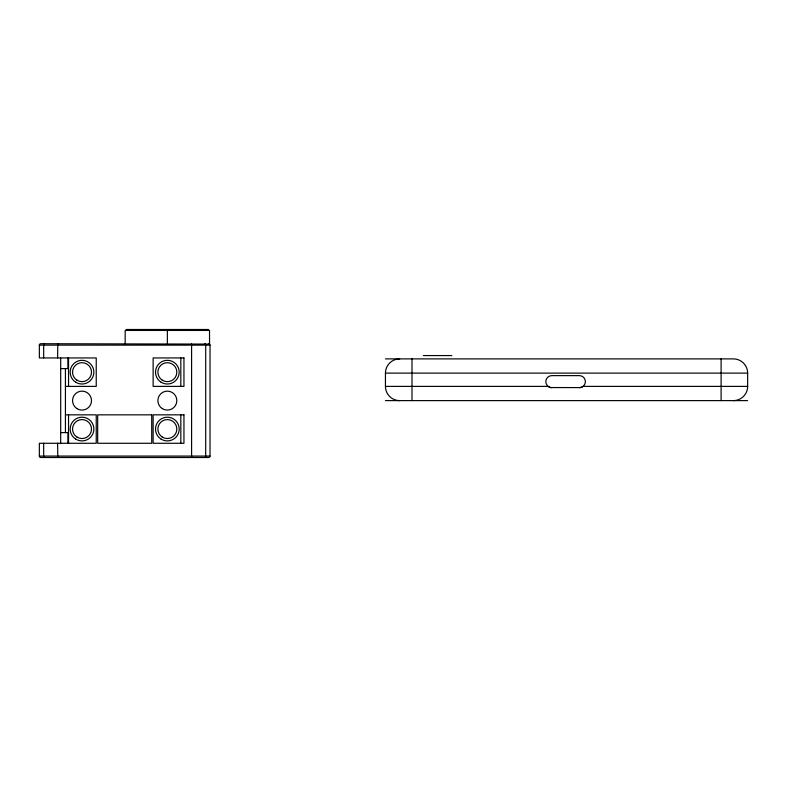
<?xml version="1.0" encoding="UTF-8"?>
<svg xmlns="http://www.w3.org/2000/svg" width="787" height="787" viewBox="0 0 787 787"><rect width="100%" height="100%" fill="white"/><g stroke="black" fill="none" stroke-linecap="round" stroke-linejoin="round"><path stroke-width="1.18" d="M125.163 343.722L125.192 330.442L209.519 330.442L209.549 344.086L40.776 343.722A1.426 1.426 0 0 0 39.35 345.139L39.35 357.947L96.24 357.947L96.24 386.387L65.429 386.387M57.805 343.919L57.599 357.947M191.585 457.277L191.585 343.949M399.668 358.892A14.225 14.225 0 0 0 385.443 373.117L385.443 386.387L548.136 386.387A6.011 5.952 38.1 0 0 550.89 387.558L580.314 387.588A6.011 5.991 1.3 0 0 583.059 386.387L747.65 386.387L747.65 373.117A14.225 14.225 0 0 0 733.425 358.892L385.443 358.892M126.136 329.497L208.575 329.497M39.35 345.139L210.021 345.139L210.021 456.076A1.426 1.426 0 0 1 208.604 457.503L40.776 457.503A1.426 1.426 0 0 1 39.35 456.076L39.35 443.278L96.24 443.278L96.24 414.838L65.429 414.838M423.367 355.576L451.817 355.576M60.688 368.611L67.918 368.611L67.918 357.947M385.443 373.117L747.65 373.117M385.443 400.613L747.65 400.613M60.688 432.614L67.918 432.614L67.918 443.278M39.35 456.076L210.021 456.076M57.805 457.286L57.599 443.278M721.099 358.892L721.099 400.613M411.995 358.892L411.995 400.613M180.823 357.947L180.823 386.387M180.823 414.838L180.823 443.278M167.356 329.497L167.356 343.722M68.548 357.947L68.548 386.387M68.548 414.838L68.548 443.278M65.429 368.611L65.429 432.614M60.688 357.947L60.688 443.278M43.669 357.947L43.669 345.139A1.426 0.777 90 0 1 44.446 343.722M43.669 443.278L43.669 456.076A1.426 0.777 -90 0 0 44.446 457.503M204.935 343.722A1.426 0.777 -90 0 1 205.702 345.139L205.702 456.076A1.426 0.777 -90 0 1 204.935 457.503M208.604 343.722A1.426 1.426 0 0 1 210.021 345.139M399.668 400.613A14.225 14.225 0 0 1 385.443 386.387M747.65 386.387A14.225 14.225 0 0 1 733.425 400.613M551.844 387.666A6.021 6.021 0 0 1 545.824 381.646A6.021 6.021 0 0 1 551.844 375.625L579.35 375.625A6.021 6.021 0 0 1 585.371 381.646A6.021 6.021 0 0 1 579.35 387.666M183.951 357.947L153.131 357.947L153.131 386.387L183.951 386.387L183.951 357.947M151.714 414.838L97.667 414.838L97.667 443.278L151.714 443.278L151.714 414.838M183.951 414.838L153.131 414.838L153.131 443.278L183.951 443.278L183.951 414.838M161.06 439.097A11.854 11.854 0 0 0 179.2 429.486A11.854 11.854 0 0 0 161.807 418.586A11.854 11.854 0 0 0 161.06 439.097M161.06 382.207A11.854 11.854 0 0 0 179.2 372.595A11.854 11.854 0 0 0 161.807 361.695A11.854 11.854 0 0 0 161.06 382.207M75.719 439.097A11.854 11.854 0 0 0 93.86 429.486A11.854 11.854 0 0 0 76.467 418.586A11.854 11.854 0 0 0 75.719 439.097M75.719 382.207A11.854 11.854 0 0 0 93.86 372.595A11.854 11.854 0 0 0 76.467 361.695A11.854 11.854 0 0 0 75.719 382.207M162.319 437.09A9.483 9.483 0 0 0 176.829 429.407A9.483 9.483 0 0 0 162.919 420.681A9.483 9.483 0 0 0 162.319 437.09M162.319 380.2A9.483 9.483 0 0 0 176.829 372.517A9.483 9.483 0 0 0 162.919 363.791A9.483 9.483 0 0 0 162.319 380.2M76.978 437.09A9.483 9.483 0 0 0 91.499 429.407A9.483 9.483 0 0 0 77.579 420.681A9.483 9.483 0 0 0 76.978 437.09M76.978 380.2A9.483 9.483 0 0 0 91.499 372.517A9.483 9.483 0 0 0 77.579 363.791A9.483 9.483 0 0 0 76.978 380.2M162.319 408.64A9.483 9.483 0 0 0 176.829 400.957A9.483 9.483 0 0 0 162.919 392.231A9.483 9.483 0 0 0 162.319 408.64M76.978 408.64A9.483 9.483 0 0 0 91.499 400.957A9.483 9.483 0 0 0 77.579 392.231A9.483 9.483 0 0 0 76.978 408.64"/></g></svg>
